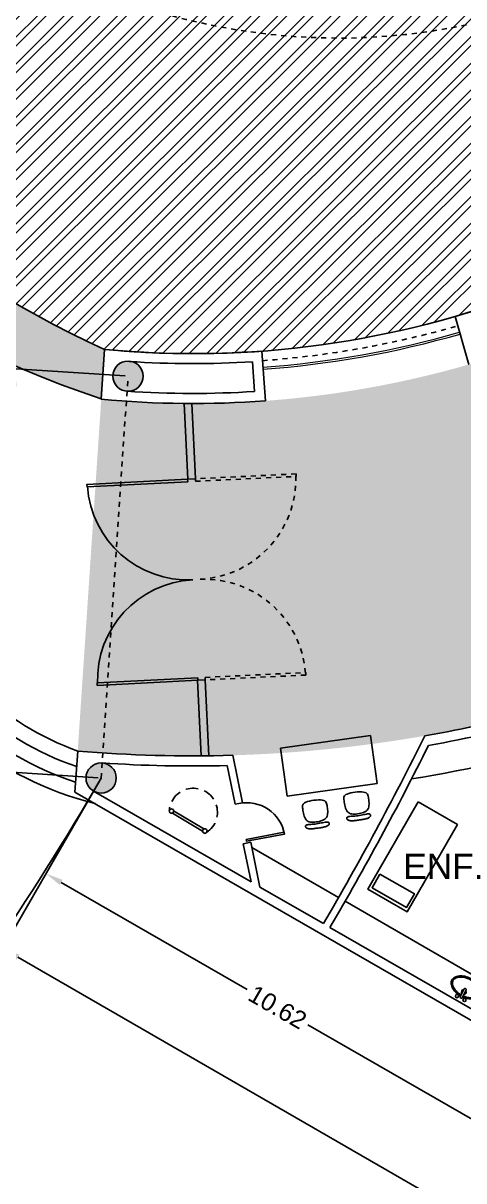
# Model space of a CAD drawing. Header units: millimetres. Extents: x 261 to 423, y 98 to 222.
# Drawn here: x 273.64 to 282.38, y 133.61 to 156.6 of the extents above; entities that cross this region are included whole.
import ezdxf

# ---------------------------------------------------------------- set-up
doc = ezdxf.new("R2010")
doc.units = ezdxf.units.MM
for name, pattern in [('ACAD_ISO04W100', [30, 24, -3, 0, -3]), ('HIDDEN', [0.375, 0.25, -0.125]), ('HIDDEN2', [0.1875, 0.125, -0.0625])]:
    doc.linetypes.add(name, pattern=pattern)
for name, color, linetype in [('COLUMNAS', 5, 'Continuous'), ('Cotas', 1, 'Continuous'), ('Ejes', 1, 'ACAD_ISO04W100'), ('Escaleras', 4, 'Continuous'), ('hach', 15, 'Continuous'), ('Letreros', 2, 'Continuous'), ('MUEBLES', 8, 'Continuous'), ('Muro-Alto', 6, 'Continuous')]:
    doc.layers.add(name, color=color, linetype=linetype)
doc.layers.add('Vidrio', color=7, linetype='Continuous', lineweight=15)
doc.styles.get("Standard").update_dxf_attribs({"font": 'arial.ttf'})
doc.dimstyles.new('MUSEO', dxfattribs={"dimtxt": 0.35, "dimasz": 0.35, "dimexe": 0.18, "dimexo": 0.058, "dimgap": 0.09, "dimtad": 0, "dimzin": 0, "dimdsep": 46, "dimtxsty": 'Standard', "dimcen": 0.09, "dimclrd": 1, "dimclre": 1, "dimclrt": 2, "dimadec": 0, "dimazin": 0, "dimtm": 1e-09, "dimtfac": 1, "dimtofl": 0, "dimtmove": 0, "dimatfit": 3, "dimfxl": 1, "dimtolj": 1, "dimtzin": 0, "dimarcsym": 0})

# ---------------------------------------------------------------- blocks, each defined once
blk = doc.blocks.new('si')
at = {"layer": 'MUEBLES'}
for points in [[(-24.29257425070796, 45.69403944848135), (-24.30288919211421, 45.71320448754385), (-24.31064065695796, 45.73505507348135), (-24.31619485617671, 45.75885878441885), (-24.31991800070796, 45.78388319848135), (-24.32217630148921, 45.80939589379385), (-24.32333596945796, 45.83466444848135), (-24.32376321555171, 45.85895644066885), (-24.32382425070796, 45.88153944848135), (-24.32369200786934, 45.90182346540841), (-24.32276630799959, 45.91978814639803), (-24.32025369406733, 45.9355555617626), (-24.31536070904122, 45.94924778181466), (-24.30729389589021, 45.96098687686678), (-24.29525979758296, 45.97089491723135), (-24.27846495708809, 45.97909397322091), (-24.25611591737459, 45.98570611514803), (-24.22781594992671, 45.99082289574697), (-24.19475524029122, 45.99441379743966), (-24.15852070253084, 45.99641778506991), (-24.12069925070796, 45.99677382348135), (-24.08287779888497, 45.99542087751779), (-24.04664326112459, 45.99229791202303), (-24.01358255148921, 45.98734389184072), (-23.98528258404122, 45.98049778181466), (-23.96293354432771, 45.97171889184072), (-23.94613870383296, 45.96104791202303), (-23.93410460552559, 45.94854587751779), (-23.92603779237459, 45.93427382348135), (-23.92114480734858, 45.91829278506991), (-23.91863219341622, 45.90066379743966), (-23.91770649354646, 45.88144789574697), (-23.91757425070796, 45.86070611514803), (-23.91764545839021, 45.83858087100741), (-23.91814391216622, 45.81554009952303), (-23.91949685812983, 45.79213311710116), (-23.92213154237459, 45.76890924014803), (-23.92647521099434, 45.74641778506991), (-23.93295511008296, 45.72520806827303), (-23.94199848573396, 45.70582940616366), (-23.95403258404122, 45.68883111514803), (-23.96933206320796, 45.67463026879385), (-23.98756122987459, 45.66311496931466), (-24.00823180279122, 45.65404107608553), (-24.03085550070796, 45.64716444848135), (-24.05494404237459, 45.64224094587716), (-24.08000914654122, 45.63902642764803), (-24.10556253195796, 45.63727675316885), (-24.13111591737459, 45.63674778181466), (-24.15621153911934, 45.63728692569491), (-24.18051370383296, 45.63910780785635), (-24.20371723573396, 45.64251560408029), (-24.22551695904122, 45.64781549014803), (-24.24560769797358, 45.65531264184072), (-24.26368427674959, 45.66531223493966), (-24.27944151958809, 45.67811944522616)], [(-24.25090758404122, 45.53778944848135), (-24.26213805279122, 45.53998671410635), (-24.27239195904122, 45.54267226098135), (-24.28166930279122, 45.54584608910635), (-24.28997008404122, 45.54950819848135), (-24.29729430279122, 45.55365858910635), (-24.30364195904122, 45.55829726098135), (-24.30901305279122, 45.56342421410635), (-24.31340758404122, 45.56903944848135), (-24.31678486268709, 45.57510227400216), (-24.31894143820796, 45.58140924014803), (-24.31963316997872, 45.58771620629385), (-24.31861591737459, 45.59377903181466), (-24.31564553977046, 45.59935357608553), (-24.31047789654122, 45.60419569848135), (-24.30286884706209, 45.60806125837716), (-24.29257425070796, 45.61070611514803), (-24.27944151958809, 45.61197768090322), (-24.26368427674959, 45.61208957868966), (-24.24560769797358, 45.61134698428866), (-24.22551695904122, 45.61005507348135), (-24.20371723573396, 45.60851902204904), (-24.18051370383296, 45.60704400577303), (-24.15621153911934, 45.60593520043447), (-24.13111591737459, 45.60549778181466), (-24.10556253195796, 45.60593520043447), (-24.08000914654122, 45.60704400577303), (-24.05494404237459, 45.60851902204904), (-24.03085550070796, 45.61005507348135), (-24.00823180279122, 45.61134698428866), (-23.98756122987459, 45.61208957868966), (-23.96933206320796, 45.61197768090322), (-23.95403258404122, 45.61070611514803), (-23.94201883078608, 45.60806125837716), (-23.93311787049959, 45.60419569848135), (-23.92702452740059, 45.59935357608553), (-23.92343362570796, 45.59377903181466), (-23.92203998964021, 45.58771620629385), (-23.92253844341622, 45.58140924014803), (-23.92462381125483, 45.57510227400216), (-23.92799091737459, 45.56903944848135), (-23.93239562115059, 45.56342421410635), (-23.93783792258296, 45.55829726098135), (-23.94437885682771, 45.55365858910635), (-23.95207945904122, 45.54950819848135), (-23.96100076437983, 45.54584608910635), (-23.97120380799959, 45.54267226098135), (-23.98274962505684, 45.53998671410635), (-23.99569925070796, 45.53778944848135), (-24.01006285747872, 45.53607029158029), (-24.02564716737459, 45.53477838077303), (-24.04220803977046, 45.53385268090322), (-24.05950133404122, 45.53323215681466), (-24.07728290956209, 45.53285577335116), (-24.09530862570796, 45.53266249535635), (-24.11333434185372, 45.53259128767404), (-24.13111591737459, 45.53258111514803), (-24.14843972922358, 45.53259128767404), (-24.16521422466622, 45.53266249535635), (-24.18137836854646, 45.53285577335116), (-24.19687112570796, 45.53323215681466), (-24.21163146099434, 45.53385268090322), (-24.22559833924959, 45.53477838077303), (-24.23871072531733, 45.53607029158029)]]:
    blk.add_lwpolyline(points, close=True, dxfattribs=at)
blk = doc.blocks.new('escaleras')
at = {"layer": 'MUEBLES'}
for points in [[(127.9499078942567, 483.5179575021936), (127.9499078942567, 482.8203520852671)], [(127.9999078942568, 482.8203520852679), (127.9999078942568, 483.5179575021936)]]:
    blk.add_lwpolyline(points, dxfattribs=at)
for centre in [(127.9749078942567, 483.5547483653701), (127.9749078942567, 482.7835612220907)]:
    blk.add_circle(centre, 0.04448109276162882, dxfattribs=at)
at = {"layer": 'MUEBLES', "linetype": 'HIDDEN'}
blk.add_arc((128.1781101988802, 483.1691547937283), 0.4778100928715909, 244.0683057429101, 115.9316942555383, dxfattribs=at)
blk = doc.blocks.new('puerta3')
at = {"layer": 'MUEBLES'}
blk.add_lwpolyline([(130.0008273252963, 483.2503971148177), (130.0457422949465, 483.2284279204461), (129.6063584075154, 482.330128527445), (129.5614434378655, 482.3520977218166)], close=True, dxfattribs=at)
blk.add_arc((130.0465558512478, 483.2282099416217), 1.000066827347664, 153.1280140311009, 243.8880654980784, dxfattribs=at)
blk = doc.blocks.new('LLAVES')
at = {"color": 0, "linetype": 'ByBlock'}
for p, q in [((0.01542380811107957, 0.004749999999999766), (0.01542380811107913, -0.004749999999999766)), ((0.09482052666573315, 0.009750000000000016), (0.02042380811107947, 0.009749999999999837)), ((0.09982052666573216, -0.004749999999999944), (0.09982052666573304, 0.004749999999999944)), ((0.02042380811107858, -0.009750000000000016), (0.09482052666573271, -0.009749999999999837))]:
    blk.add_line(p, q, dxfattribs=at)
for centre in [(0.01300000000000079, 0.03460260136218363), (0.01300000000000079, -0.03547564194053728)]:
    blk.add_circle(centre, 0.013, dxfattribs=at)
for centre, start, end in [((0.02042380811107947, 0.004749999999999766), 90, 179.9999999999999), ((0.09482052666573315, 0.004749999999999944), 0, 90), ((0.02042380811107858, -0.004749999999999944), 179.9999999999972, 269.9999999999999), ((0.09482052666573271, -0.004749999999999766), 270, 359.9999999999972)]:
    blk.add_arc(centre, 0.005000000000000001, start, end, dxfattribs=at)
blk = doc.blocks.new('MUBA15PL')
at = {"color": 0, "linetype": 'ByBlock'}
for points in [[(0.1469314920000327, -0.01949999999999952, 0.05078095050515012), (0.159897429809054, -0.1031736505103684, 0.07687118365419797), (0.1950915073208009, -0.1844479497625315, 0.1071550682624301), (0.2535943162630979, -0.2441101143306794, 0.1464624129847811), (0.3127375984168904, -0.2618144294474327, 0.1464624129847937), (0.3718808805706776, -0.2441101143306794, 0.1071550682624527), (0.4303836895129799, -0.1844479497625315, 0.07687118365416225), (0.4655777670247269, -0.1031736505103844, 0.0638893277791437), (0.4791142960051599, 0.002331254765820523, 0.06388932777913635), (0.4655777670247322, 0.1078361600419961, 0.07687118365420041), (0.4303836895129799, 0.1891104592941726, 0.1071550682624416), (0.3718808805706776, 0.2487726238623231, 0.1464624129847726), (0.3127375984168904, 0.2664769389790738, 0.1464624129848107), (0.2535943162630926, 0.2487726238623151, 0.1071550682624293), (0.1950915073208009, 0.1891104592941726, 0.07687118365419224), (0.159897429809054, 0.1078361600420121, 0.05358068943002905), (0.1467137032380995, 0.01950000000000007, 0.06388932777915331)], [(0.1669041861236334, -0.01845525627779721, 0.05078095050515023), (0.179249633618482, -0.0981246696509912, 0.07687118365419798), (0.2120143513006686, -0.1737888057240518, 0.1071550682624298), (0.2645834476262684, -0.2273996687386857, 0.1464624129847813), (0.3127375984168904, -0.2418144294474327, 0.1464624129847936), (0.3608917492075073, -0.2273996687386854, 0.1071550682624528), (0.4134608455331122, -0.1737888057240518, 0.07687118365416243), (0.4462255632152995, -0.09812466965100453, 0.06388932777914352), (0.4591142960051598, 0.002331254765820523, 0.06388932777913632), (0.4462255632153042, 0.102787179182619, 0.07687118365420048), (0.4134608455331125, 0.1784513152556927, 0.1071550682624419), (0.3608917492075076, 0.232062178270329, 0.1464624129847724), (0.3127375984168904, 0.2464769389790737, 0.1464624129848106), (0.2645834476262644, 0.2320621782703224, 0.1071550682624294), (0.2120143513006686, 0.1784513152556927, 0.07687118365419217), (0.1792496336184811, 0.1027871791826314, 0.05358068943002904), (0.1666968197329398, 0.01867838259898846, 0.05358068943002904)]]:
    blk.add_lwpolyline(points, format="xyb", dxfattribs=at)
for start, end in [(29.17639585501492, 150.8236041449851), (209.1763958550142, 330.8236041449858)]:
    blk.add_arc((0.2300000000000014, 0), 0.04000000000000004, start, end, dxfattribs=at)
at = {"color": 0, "linetype": 'ByBlock', "xscale": 2, "yscale": 2, "zscale": 2}
blk.add_blockref('LLAVES', (0.09000000000000152, 0), dxfattribs=at)
blk = doc.blocks.new('*D34')
at = {"layer": 'Cotas', "color": 1, "lineweight": -2}
for p, q in [((275.1587778970123, 141.5594835975519), (274.0018871920646, 139.5556901177784)), ((274.3949960833892, 139.5365746904596), (278.0850976178057, 137.4060935762272)), ((282.9820404060785, 134.5788423392116), (279.291938871662, 136.7093234534441)), ((284.3520400023507, 136.2517512463039), (283.195149297403, 134.2479577665304))]:
    blk.add_line(p, q, dxfattribs=at)
at = {"layer": 'Cotas', "color": 1}
for points in [[(274.4241627500559, 139.5870928390137), (274.3658294167225, 139.4860565419056), (274.0918871920646, 139.7115746904596)], [(283.0112070727452, 134.6293604877658), (282.9528737394118, 134.5283241906575), (283.285149297403, 134.4038423392116)]]:
    blk.add_solid(points, dxfattribs=at)
at = {"layer": 'DefPoints', "color": 0}
for p in [(275.1877778970123, 141.6097130709714), (284.3810400023507, 136.3019807197234), (283.285149297403, 134.4038423392116)]:
    blk.add_point(p, dxfattribs=at)
at = {"layer": 'Cotas', "color": 2, "insert": (278.6885182447338, 137.0577085148356), "char_height": 0.35, "attachment_point": 5, "rotation": 329.9999999999996}
blk.add_mtext('\\A1;10.62', dxfattribs=at)
blk = doc.blocks.new('*D39')
at = {"layer": 'Cotas', "color": 1, "lineweight": -2}
for p, q in [((274.5513325445385, 140.5073573842457), (273.1437255710163, 138.0693105890169)), ((273.5368344623408, 138.0501951616981), (292.3918914831919, 127.1642229151243)), ((312.434767917516, 115.5924628104331), (293.5797108966649, 126.4784350570069)), ((314.0554837823628, 117.6996250329807), (312.6478768088406, 115.2615782377519))]:
    blk.add_line(p, q, dxfattribs=at)
at = {"layer": 'Cotas', "color": 1}
for points in [[(273.5660011290075, 138.1007133102522), (273.5076677956741, 137.999677013144), (273.2337255710163, 138.2251951616981)], [(312.4639345841827, 115.6429809589872), (312.4056012508494, 115.541944661879), (312.7378768088406, 115.4174628104331)]]:
    blk.add_solid(points, dxfattribs=at)
at = {"layer": 'DefPoints', "color": 0}
for p in [(274.5803325445385, 140.5575868576652), (314.0844837823628, 117.7498545064001), (312.7378768088406, 115.4174628104331)]:
    blk.add_point(p, dxfattribs=at)
at = {"layer": 'Cotas', "color": 2, "insert": (292.9858011899285, 126.8213289860656), "char_height": 0.35, "attachment_point": 5, "rotation": 330.00000000000057}
blk.add_mtext('\\A1;45.62', dxfattribs=at)
blk = doc.blocks.new('*D64')
at = {"layer": 'Cotas', "color": 1, "lineweight": -2}
for p, q in [((275.6632685438465, 149.5957804789587), (273.2970510299609, 149.7538884537027)), ((273.4533159719987, 149.3926665442206), (273.2462524740694, 146.2937888558561)), ((272.9666235113615, 142.1089085547822), (273.1736870092909, 145.2077862431467)), ((275.1299069431481, 141.6135799425875), (272.7636894292625, 141.7716879173315))]:
    blk.add_line(p, q, dxfattribs=at)
at = {"layer": 'Cotas', "color": 1}
for points in [[(273.395112426421, 149.3965556392257), (273.5115195175765, 149.3887774492155), (273.4766505420293, 149.741887817687)], [(272.9084199657838, 142.1127976497873), (273.0248270569393, 142.1050194597771), (272.943288941331, 141.7596872813158)]]:
    blk.add_solid(points, dxfattribs=at)
at = {"layer": 'DefPoints', "color": 0}
for p in [(273.4766505420293, 149.741887817687), (275.7211394977352, 149.5919136073536), (275.1877778970368, 141.6097130709824)]:
    blk.add_point(p, dxfattribs=at)
at = {"layer": 'Cotas', "color": 2, "insert": (273.2099697416801, 145.7507875495014), "char_height": 0.35, "attachment_point": 5, "rotation": 86.17724336921646}
blk.add_mtext('\\A1;8.00', dxfattribs=at)

msp = doc.modelspace()

# ---------------------------------------------------------------- hatches: boundary and pattern name
h = msp.add_hatch()
h.set_pattern_fill('SAND', color=256, angle=9.988754700543744, style=0, pattern_type=2)
h.set_pattern_definition([(9.988754700543717, (-314.9773668683855, -456.7879237607561), (0.5064710690835689, 0.5258203649359224), [0, -0.24, 0, -0.32, 0, -0.56]), (19.98875470054369, (-314.6533709727561, -456.2637800212955), (0.1818919368899115, 0.8748801765352994), [0, -0.6199999999999991, 0, -0.1399999999999998, 0, -0.5299999999999991]), (29.98875470054372, (-314.9708717011823, -456.4212388649615), (0.03918825116023468, 0.9924536669139785), [0, -0.4299999999999999, 0, -0.2899999999999999, 0, -0.6299999999999999]), (39.98875470054374, (-314.5694379042653, -456.4520756399755), (-0.1152016820152649, 0.7909036429685059), [0, -0.5599999999999998, 0, -0.7099999999999997, 0, -0.5099999999999998]), (49.98875470054374, (-314.7195155240501, -456.5800471525857), (0.1286512527471367, 0.8842787202950166), [0, -0.4099999999999996, 0, -0.3299999999999997, 0, -0.5699999999999993]), (59.98875470054374, (-314.2885364726675, -456.605680280942), (-0.2602175858004344, 0.589140737040135), [0, -0.12, 0, -0.7899999999999999, 0, -0.4699999999999999]), (69.98875470054372, (-314.4583109287631, -456.7371208913222), (-0.3352531400575915, 1.03735496917956), [0, -0.15, 0, -0.4699999999999999, 0, -0.5399999999999999]), (79.98875470054375, (-314.6773274756359, -456.8772342461319), (-0.376505637739146, 0.5132674787580438), [0, -0.2799999999999996, 0, -0.3199999999999996, 0, -0.7299999999999992]), (89.98875470054374, (-314.5910430596913, -456.9635765854867), (-0.4598743799404261, 0.640090270723129), [0, -0.3599999999999997, 0, -0.4299999999999997]), (99.98875470054368, (-314.1502155901534, -456.9874751649571), (-0.73963326515132, 0.3368124598075274), [0, -0.5499999999999993, 0, -0.3099999999999996, 0, -0.7299999999999992]), (109.9887547005437, (-314.9948282040617, -457.0346930897989), (-0.6433470626472669, 0.1597014620569693), [0, -0.2799999999999996, 0, -0.5799999999999991, 0, -0.6599999999999991]), (119.9887547005437, (-314.9136895113646, -456.9188634193882), (-0.7036562908145886, 0.3790353867346096), [0, -0.4799999999999998, 0, -0.3799999999999998, 0, -0.5299999999999996]), (129.9887547005437, (-314.8325508186678, -456.8030337489776), (-0.9312982095944355, 0.145546022983106), [0, -0.6599999999999994, 0, -0.2099999999999998, 0, -0.7599999999999993]), (139.9887547005437, (-314.7514121259704, -456.6872040785687), (-0.6495840263561555, -0.1205843800121949), [0, -0.3799999999999998, 0, -0.1399999999999999, 0, -0.7799999999999997]), (149.9887547005438, (-314.6702734332729, -456.5713744081571), (-0.9999392213997392, -0.3116433113456527), [0, -0.11, 0, -0.5799999999999998, 0, -0.4799999999999999]), (159.9887547005437, (-314.5891347405762, -456.4555447377464), (-0.7341226537046945, -0.4669731569561328), [0, -0.28, 0, -0.33, 0, -0.64]), (169.9887547005437, (-314.5079960478791, -456.3397150673358), (-0.8782361585543278, -0.7182626607361248), [0, -0.5899999999999994, 0, -0.2399999999999999, 0, -0.4099999999999997]), (179.9887547005437, (-314.4268573551823, -456.2238853969251), (-0.3901138276382004, -0.5799234445040763), [0, -0.3799999999999996, 0, -0.2199999999999998, 0, -0.7699999999999992])])
edge = h.paths.add_edge_path()
edge.add_arc((283.805471858853, 168.813980578782), 20.54450722658197, 114.5319283443859, 245.4058556800997, ccw=False)
edge.add_line((275.2753871482735, 187.5039359562958), (275.214252182147, 188.4947878470017))
edge.add_arc((281.7310820782043, 168.8146072748037), 20.73110173744941, 108.3216018350918, 251.6040624571724)
edge.add_line((275.1887245516511, 149.1428982172962), (275.2550972517595, 150.1332988122773))
h = msp.add_hatch()
h.set_pattern_fill('ANSI32', color=256, style=0)
h.set_pattern_definition([(45, (148.9423146511646, -342.1093582048333), (-0.2651650429449553, 0.2651650429449554), []), (45, (149.1190913461646, -342.1093582048333), (-0.2651650429449553, 0.2651650429449554), [])])
edge = h.paths.add_edge_path()
edge.add_line((290.5330707457651, 181.8144313162121), (287.3874746284466, 178.1746464262807))
edge.add_arc((279.8869612331578, 168.8075604969696), 12.00000000000018, 51.31467232360039, 309.9744530865262)
edge.add_line((287.5963130366806, 159.6115888370783), (290.7104902408621, 156.0499775838144))
edge.add_arc((277.0183992830579, 168.6400846351467), 18.60064919191771, 264.56368464337567, 317.4009432436241, ccw=False)
edge.add_arc((283.7968491480242, 168.8054606564713), 20.54199483837515, 114.5278371913281, 245.4324374320702, ccw=False)
edge.add_arc((277.0051242779085, 168.8078151391352), 18.76639017006179, 43.87444224061778, 95.30772634044018, ccw=False)
at = {"layer": 'COLUMNAS'}
h = msp.add_hatch(color=256, dxfattribs=at)
edge = h.paths.add_edge_path()
edge.add_arc((275.7211394977352, 149.5919136073536), 0.3, 0, 360)
h = msp.add_hatch(color=256, dxfattribs=at)
edge = h.paths.add_edge_path()
edge.add_arc((275.1877778970123, 141.6097130709715), 0.3, 0, 360)
at = {"layer": 'hach'}
h = msp.add_hatch(dxfattribs=at)
h.set_pattern_fill('PHANTSQR', color=256, scale=0.75, angle=-90.00000000000001, style=0, pattern_type=2)
h.set_pattern_definition([(270, (190.6146238058702, 423.891127481612), (0.75, -1.377682148050174e-16), [0.135, -0.1125, 0.135, -0.1125, 0.135, -0.12]), (360, (190.6746238058702, 423.2011274816119), (1.836909530733566e-16, 0.75), [0.135, -0.1125, 0.135, -0.1125, 0.135, -0.12])])
edge = h.paths.add_edge_path()
edge.add_line((275.1900084095013, 149.1326853905813), (274.7231995253746, 142.146501683155))
edge.add_arc((277.0051242779082, 168.8078151391309), 26.75878950502112, 265.1080131403588, 285.0870774542746)
edge.add_line((283.9700825888735, 142.9713646959964), (287.0227808193154, 141.5602677603848))
edge.add_line((287.0227808193154, 141.5602677603848), (287.8814433168532, 143.5004820202377))
edge.add_arc((288.1413747418218, 143.9276336771226), 0.500022883142105, 115.00288887509501, 238.6785434976863, ccw=False)
edge.add_arc((277.0051242779087, 168.8078151391318), 26.75878950502171, 294.0964345951739, 316.9122527552921)
edge.add_line((296.5472924559671, 150.5284147475833), (300.2455349310729, 149.4744487061558))
edge.add_arc((300.5340471684887, 149.3922252979235), 0.300000000000046, 90.00000000001091, 164.0929218391774, ccw=False)
edge.add_line((300.5340471684887, 149.6922252979235), (300.7789524627283, 150.6365477993669))
edge.add_arc((231.6797250288821, 168.013315216571), 71.2506510694886, 345.8842135860036, 352.4847349924652)
edge.add_arc((305.9115036570263, 158.2203954930551), 3.624299581640657, 163.2020153892654, 172.4847349924676, ccw=False)
edge.add_line((302.4418541574412, 159.2678112689097), (307.7886788212842, 158.5758546171743))
edge.add_line((307.7886788212842, 158.5758546171743), (308.093727330745, 161.2924044586831))
edge.add_line((308.093727330745, 161.2924044586831), (312.94820174224, 162.7408353135618))
edge.add_line((312.94820174224, 162.7408353135618), (318.0402389398172, 164.0713981479851))
edge.add_arc((282.1841728939564, 168.8291667099711), 36.17034467591587, 352.4415334696763, 368.9341316883094)
edge.add_line((317.9156818722054, 174.4463813321723), (316.0269155725412, 174.1078928696494))
edge.add_line((316.0269155725412, 174.1078928696494), (308.7580129922226, 176.1213429801948))
edge.add_line((308.7580129922226, 176.1213429801948), (308.404949972454, 179.3096268191426))
edge.add_line((308.404949972454, 179.3096268191426), (302.7494689556235, 178.5784050540793))
edge.add_arc((302.4494689556254, 178.5784050540684), 0.2999999999980787, -159.33915033435733, 2.084391326206969e-09, ccw=False)
edge.add_line((302.1687633528525, 178.472554382976), (302.0390303799595, 178.776361364986))
edge.add_line((302.0390303799595, 178.776361364986), (301.2905452194785, 183.0205963144072))
edge.add_line((301.2905452194785, 183.0205963144072), (299.1215307863272, 182.6264417717936))
edge.add_line((299.1215307863272, 182.6264417717936), (299.30692065293, 181.6604871650385))
edge.add_line((299.30692065293, 181.6604871650385), (299.1595483788192, 181.6338787262731))
edge.add_arc((228.1009849832268, 168.804958886573), 72.20734461326546, 10.23394494489172, 18.57311784114455)
edge.add_line((296.5476234764098, 191.8040522400596), (298.7752396944782, 192.552534694763))
edge.add_line((298.7752396944782, 192.552534694763), (298.0945329846887, 194.4896843644243))
edge.add_line((298.0945329846887, 194.4896843644243), (297.4053114486832, 196.1525053633001))
edge.add_line((297.4053114486832, 196.1525053633001), (289.6992852343608, 192.9584398399971))
edge.add_arc((289.3164021950038, 193.8065366389523), 0.9305200708341903, 209.2043544905927, 294.2973428620019, ccw=False)
edge.add_arc((288.1357026047232, 193.6905361866449), 0.5000252243924529, 245.003426011123, 317.46699015744235, ccw=False)
edge.add_arc((277.8727616100916, 173.9096899115106), 21.78517739798697, 62.52261259222409, 98.17434141871065)
edge.add_line((274.7752215401918, 195.4735300096269), (275.2078125425219, 188.4845792725961))
edge.add_arc((277.0051242779072, 168.8078151391329), 19.75867850434584, 66.24037238096338, 95.21901910246697, ccw=False)
edge.add_arc((277.0051242779077, 168.8078151391329), 19.75867850434559, 18.954217884265006, 66.24037238096469, ccw=False)
edge.add_arc((277.005124277908, 168.8078151391329), 19.75867850434539, -95.27086421129297, 18.95421788426529, ccw=False)
edge = h.paths.add_edge_path(flags=16)
edge.add_line((303.7840278240477, 165.765662952154), (303.4424313944709, 164.6905178481085))
edge.add_arc((304.7371915271377, 168.7656629521539), 4.275887208541501, 44.556219426830125, 252.3738424245746, ccw=False)
edge.add_line((307.7840278240477, 171.765662952154), (307.7840278240477, 165.765662952154))
edge.add_line((307.7840278240477, 165.765662952154), (303.7840278240477, 165.765662952154))

# ---------------------------------------------------------------- linework, layer by layer
for points in [[(275.256186724883, 150.1230989932907, -0.642306531188602), (275.2691419794942, 187.4937393997808), (275.2142521821468, 188.4947878470008, 0.7217698462672897), (275.1887245516511, 149.1428982172962)], [(290.5330707457651, 181.8144313162121), (287.3874746284466, 178.1746464262807, 2.112170710360015), (287.5963130366806, 159.6115888370783), (290.7104902408621, 156.0499775838144, -0.2347194038372766), (275.2561867248832, 150.1230989932934, -0.6426332906026803), (275.2691419794942, 187.4937393997808, -0.2282651086255474), (290.5330707457651, 181.8144313162121)]]:
    msp.add_lwpolyline(points, format="xyb", close=True)
at = {"linetype": 'HIDDEN2', "ltscale": 0.1}
msp.add_arc((279.886961233158, 168.8075604969696), 12.5, 21.87584400868776, 337.4861873540232, dxfattribs=at)
at = {"layer": 'COLUMNAS'}
for centre in [(275.7211394977766, 149.5919136073545), (275.7211394977352, 149.5919136073536), (275.1877778970363, 141.6097130709824), (275.1877778970123, 141.6097130709715)]:
    msp.add_circle(centre, 0.3, dxfattribs=at)
at = {"layer": 'Ejes', "ltscale": 0.003}
msp.add_line((275.1877778970361, 141.6097130709828), (275.7211394977766, 149.5919136073545), dxfattribs=at)
msp.add_arc((277.0051242779077, 168.8078151391329), 18.95875096143613, 274.1843019229767, 286.1035589473072, dxfattribs=at)
at = {"layer": 'Ejes', "ltscale": 0.25}
msp.add_arc((228.0893887564023, 168.801980719723), 54.38453529748416, 325.588274214223, 330.0000000000006, dxfattribs=at)
at = {"layer": 'Escaleras'}
for radius, start, end in [(6.743526501393466, 157.4950580556231, 255.9179748728983), (6.443526501393466, 157.8834211670956, 251.6622913509272), (6.143526501393466, 158.2702581054294, 250.9367274830704), (5.843526501393466, 158.6554187475562, 250.1337462885482)]:
    msp.add_arc((276.7089798729558, 147.6422708180104), radius, start, end, dxfattribs=at)
at = {"layer": 'MUEBLES'}
for p, q in [((276.9089029423104, 147.5466334521467), (276.8364932721016, 149.0498562409581)), ((277.0587292211472, 147.5538505270339), (276.986701444135, 149.0491452234406)), ((276.9023553077178, 147.5463180550774), (277.0587292211472, 147.5538505270339)), ((277.174235862477, 142.0495600195233), (277.0969639057908, 143.5512818382477)), ((277.1078932480996, 143.5518442138188), (277.2511718924881, 143.558745891644)), ((277.3238031322543, 142.0509233248368), (277.2511718924881, 143.558745891644)), ((278.17629247337, 140.2307023144155), (279.8987820698803, 139.2362225396461)), ((280.028686772745, 139.1612220288108), (284.1846293980992, 136.7617875739444))]:
    msp.add_line(p, q, dxfattribs=at)
at = {"layer": 'MUEBLES', "linetype": 'HIDDEN', "ltscale": 0.03}
for points in [[(277.0611221481466, 147.5041646966475), (279.058805865123, 147.6003923794002), (279.0564001730544, 147.6503344723252), (277.0587164560781, 147.5541067895716)], [(277.2487545043394, 143.6089227868334), (279.2464382213158, 143.7051504695866), (279.2488439133848, 143.655208376662), (277.251160196408, 143.5589806939089)]]:
    msp.add_lwpolyline(points, close=True, dxfattribs=at)
at = {"layer": 'MUEBLES'}
for points in [[(276.904924687175, 147.4963841158257), (274.9075671171013, 147.3936089375489), (274.9049977376442, 147.4435428768007), (276.9023553077178, 147.5463180550774)], [(277.1053238686424, 143.6017781530705), (275.1079662985687, 143.4990029747934), (275.1105356780255, 143.4490690355416), (277.1078932480996, 143.5518442138188)], [(280.6634821385292, 141.5020774356659), (280.5301450749018, 142.4527725642234), (278.7475917088559, 142.2027655699227), (278.8809287724832, 141.2520704413647)], [(281.4783696364735, 141.1354127005076), (280.4808653515872, 139.4019233865416), (281.2609355428718, 138.9530464583428), (282.258439827758, 140.6865357723087)], [(280.7161620039975, 139.7012355982775), (280.5624775701238, 139.4296564433527), (281.249555210921, 139.0408447973247), (281.4032396447947, 139.3124239522496)]]:
    msp.add_lwpolyline(points, close=True, dxfattribs=at)
for centre, radius, start, end in [((276.9088959355879, 147.5467789115215), 2.000014075547851, 184.0304328018736, 272.7577842577146), ((277.1144466345265, 143.5520571173835), 2.000014075547851, 93.13339442933733, 181.8607458851767), ((277.0051242779077, 168.8078151391329), 27.55840549122051, 279.06564345583, 286.5667474381161)]:
    msp.add_arc(centre, radius, start, end, dxfattribs=at)
at = {"layer": 'MUEBLES', "linetype": 'HIDDEN', "ltscale": 0.03}
for centre, start, end in [((277.0521624069996, 147.5539153678566), 272.9455898500765, 1.672941305924265), ((277.2446180930785, 143.5585412788265), 3.842628222603434, 92.56997967845365)]:
    msp.add_arc(centre, 2.000014075547851, start, end, dxfattribs=at)
at = {"layer": 'Muro-Alto', "linetype": 'ByBlock', "ltscale": 0.25}
for p, q in [((282.4856745272621, 149.824429108122), (282.2104392134893, 150.7777819601152)), ((275.256186724883, 150.1230989932907), (275.1900084095013, 149.1326853905808)), ((278.4468152085539, 149.1018032773032), (278.3744129427948, 150.0914466728069)), ((278.2326807047059, 149.2876970540407), (278.189462087589, 149.8784384976158))]:
    msp.add_line(p, q, dxfattribs=at)
at = {"layer": 'Muro-Alto'}
for p, q in [((274.7231995253746, 142.146501683155), (274.6687761095126, 141.3320099411877)), ((277.8015665361247, 142.0608808194116), (277.9945257683183, 141.1184591613393)), ((277.6900499136875, 141.8577277839937), (277.8475743835781, 141.0883711151592)), ((274.6687761095126, 141.3320099411877), (283.7846304114373, 136.0689690060705)), ((275.0370618825816, 141.3503201586433), (278.1635245615242, 139.5452560893419)), ((277.8475743835779, 141.0883711151592), (277.9945257683181, 141.1184591613393)), ((278.0080439632056, 140.3046303965449), (278.1549953479458, 140.3347184427249)), ((278.0080439632056, 140.3046303965449), (278.1635245615242, 139.5452560893419)), ((278.1549953479458, 140.3347184427249), (278.337162410749, 139.4450062303505)), ((278.337162410749, 139.4450062303505), (279.5980983392642, 138.7170045325903)), ((279.7280047566161, 138.6420030275627), (283.8846304114373, 136.2421740868273))]:
    msp.add_line(p, q, dxfattribs=at)
at = {"layer": 'Muro-Alto', "linetype": 'ByBlock', "ltscale": 0.25}
for radius, start, end in [(18.76639017006388, 286.1035589473072, 302.1225640761417), (18.76639017006388, 264.6525482829588, 274.1843019229767), (18.96639017006388, 266.1772433689166, 273.5801084955535), (19.55867850434556, 266.1772433689166, 273.5984057126869), (19.75867850434556, 264.7291357887092, 274.1843019229767)]:
    msp.add_arc((277.0051242779077, 168.8078151391329), radius, start, end, dxfattribs=at)
at = {"layer": 'Muro-Alto'}
for centre, radius, start, end in [((277.0051242779077, 168.8078151391329), 26.75878950502331, 279.9082719817443, 285.0870774542749), ((277.0051242779077, 168.8078151391329), 26.95878950502331, 279.9918393187581, 285.0984842668005), ((228.0867604900923, 168.8943482359133), 59.7, 329.6365702019827, 333.7055114350471), ((277.0051242779119, 168.8078151391325), 26.75878950502331, 265.1080131403407, 271.7055898675816), ((228.0867604900923, 168.8943482359133), 59.85, 329.6374810657752, 333.5732676287573), ((277.0051242779119, 168.8078151391325), 26.95878950502331, 266.1772433689117, 271.455835814178)]:
    msp.add_arc(centre, radius, start, end, dxfattribs=at)
at = {"layer": 'Vidrio', "ltscale": 0.003}
for radius in [19.08875096143613, 19.12875096143613]:
    msp.add_arc((277.0051242779077, 168.8078151391329), radius, 274.1843019229767, 286.1035589473072, dxfattribs=at)

# ---------------------------------------------------------------- block references
at = {"layer": 'Ejes', "rotation": 59.14730521144504}
msp.add_blockref('escaleras', (626.0789588695294, -216.8942416596177), dxfattribs=at)
at = {"layer": 'Ejes', "xscale": -0.7662551981248108, "yscale": 0.7662551981247816, "zscale": 0.7662551981249318, "rotation": 74.68936379398184}
msp.add_blockref('puerta3', (661.521561130164, 138.6926204727152), dxfattribs=at)
at = {"layer": 'MUEBLES', "yscale": 1.199999999999818, "zscale": 1.2}
for name, p, xscale, rotation in [('si', (315.7407181323455, 90.5260267485279), 1.200000000000164, 7.983780960038898), ('si', (316.5606182462143, 90.68695647636025), 1.200000000000164, 7.983780960038898), ('MUBA15PL', (282.2576489076231, 137.1162572457162), 1.20000000000014, 62.39666782461166)]:
    msp.add_blockref(name, p, dxfattribs=dict(at, xscale=xscale, rotation=rotation))

# ---------------------------------------------------------------- texts
at = {"layer": 'Letreros'}
msp.add_text('ENF.', height=0.5, dxfattribs=at).set_placement((281.1823304522709, 139.6060408209576))

# ---------------------------------------------------------------- dimensions: what is measured, and where the dimension line sits
at = {"layer": 'Cotas'}
for p1, p2, distance, picture, middle in [((275.1877778970368, 141.6097130709824), (275.7211394977352, 149.5919136073536), 2.2494939288761913, '*D64', (273.2099697416801, 145.7507875495014)), ((275.1877778970123, 141.6097130709715), (284.3810400023507, 136.3019807197235), -2.1917814098954125, '*D34', (278.6885182447338, 137.0577085148356)), ((274.5803325445385, 140.5575868576652), (314.0844837823628, 117.7498545064001), -2.6932139470443826, '*D39', (292.9858011899285, 126.8213289860656))]:
    dim = msp.add_aligned_dim(p1=p1, p2=p2, distance=distance, dimstyle='MUSEO', dxfattribs=at)
    dim.commit()
    dim.dimension.update_dxf_attribs({"geometry": picture, "text_midpoint": middle})

doc.saveas('drawing.dxf')
